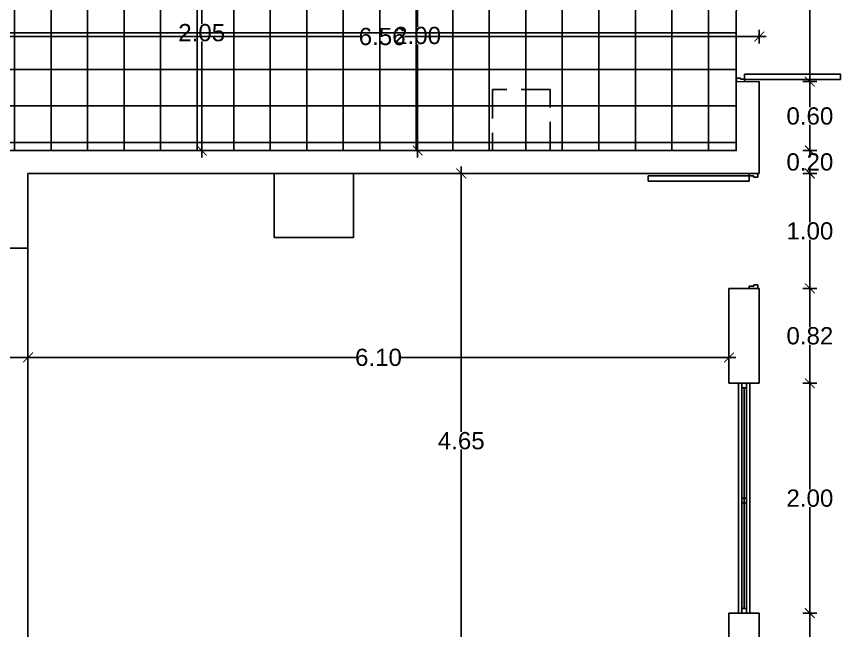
# Model space of a CAD drawing. Header units: millimetres. Extents: x 1217 to 2428, y 234 to 644.
# Drawn here: x 2364.73 to 2371.9, y 288.89 to 294.23 of the extents above; entities that cross this region are included whole.
import ezdxf

# ---------------------------------------------------------------- set-up
doc = ezdxf.new("R2010")
doc.units = ezdxf.units.MM
doc.linetypes.add('HIDDEN2', pattern=[0.1875, 0.125, -0.0625])
doc.layers.get('0').update_dxf_attribs({"lineweight": 5})
for name, color, linetype in [('0.1', 251, 'Continuous'), ('0.2', 2, 'Continuous'), ('0.3', 6, 'Continuous'), ('COTAS', 252, 'Continuous'), ('COTAS INTERIORES', 3, 'Continuous'), ('HOJA PUERTA', 2, 'Continuous'), ('MUEBLES', 8, 'Continuous'), ('MURO', 5, 'Continuous'), ('MUROS', 7, 'Continuous'), ('TABIQUES', 4, 'Continuous')]:
    doc.layers.add(name, color=color, linetype=linetype)
doc.layers.get('MUEBLES').off()
doc.styles.add('INTERARQ', font='arial.ttf')
doc.dimstyles.new('ESCALA_1-50', dxfattribs={"dimtxt": 0.15, "dimasz": 0.06, "dimexe": 0.18, "dimexo": 0.0625, "dimgap": 0, "dimtad": 0, "dimtih": 1, "dimtoh": 1, "dimzin": 0, "dimdsep": 46, "dimtxsty": 'INTERARQ', "dimblk": 'DIMTICK', "dimcen": 0, "dimse1": 1, "dimse2": 1, "dimclrd": 256, "dimclre": 1, "dimclrt": 2, "dimadec": 0, "dimazin": 0, "dimtfac": 4.5, "dimtofl": 0, "dimtmove": 2, "dimatfit": 3, "dimldrblk": 'DIMTICK', "dimfxl": 1, "dimtolj": 1, "dimtzin": 0, "dimarcsym": 0})

# ---------------------------------------------------------------- blocks, each defined once
blk = doc.blocks.new('Simple-A ras - 095 x 202mm_1-19-10_54')
at = {"layer": 'HOJA PUERTA'}
for p, q in [((0.4107, 0.035), (0.4107, 0.87)), ((0.4557, 0.87), (0.4107, 0.87)), ((0.4557, 0.035), (0.4557, 0.87)), ((-0.455, 0.035), (-0.475, 0.035)), ((-0.455, -0.0038), (-0.455, 0.035)), ((0.4557, 0.035), (0.4107, 0.035)), ((0.455, 0.0012), (0.445, 0.0012)), ((0.445, 0.0012), (0.445, -0.035)), ((0.455, 0.035), (0.455, 0.0012)), ((0.475, 0.035), (0.455, 0.035)), ((-0.475, -0.035), (-0.445, -0.035)), ((-0.445, -0.0038), (-0.455, -0.0038)), ((-0.445, -0.035), (-0.445, -0.0038)), ((0.445, -0.035), (0.475, -0.035))]:
    blk.add_line(p, q, dxfattribs=at)
blk = doc.blocks.new('DIMTICK')
at = {"color": 1}
for p, q in [((-1, 0), (1, 0)), ((0, 1), (0, -1))]:
    blk.add_line(p, q, dxfattribs=at)
at = {"color": 3, "const_width": 0.141}
blk.add_lwpolyline([(0.71, 0.71), (-0.71, -0.71)], dxfattribs=at)
blk = doc.blocks.new('*D974')
at = {"layer": 'COTAS INTERIORES', "lineweight": -2, "ltscale": 3, "transparency": 16777216}
for p, q in [((2368.2225, 295.0057), (2368.2225, 294.1423)), ((2368.2225, 293.1258), (2368.2225, 293.9892))]:
    blk.add_line(p, q, dxfattribs=at)
at = {"layer": 'DEFPOINTS', "color": 0, "ltscale": 3, "transparency": 16777216}
for p in [(2368.7746, 295.0657, 0), (2368.2225, 293.0658), (2368.7746, 293.0658, 0)]:
    blk.add_point(p, dxfattribs=at)
at = {"layer": 'COTAS INTERIORES', "lineweight": -2, "ltscale": 3, "transparency": 16777216, "xscale": 0.06, "yscale": 0.06, "zscale": 0.06}
for p, rotation in [((2368.2225, 295.0657), 90), ((2368.2225, 293.0658), 270)]:
    blk.add_blockref('DIMTICK', p, dxfattribs=dict(at, rotation=rotation))
at = {"layer": 'COTAS INTERIORES', "color": 2, "ltscale": 3, "transparency": 16777216, "insert": (2368.2225, 294.0657), "char_height": 0.15, "attachment_point": 5, "style": 'INTERARQ'}
blk.add_mtext('\\A1;2.00', dxfattribs=at)
blk = doc.blocks.new('*D860')
at = {"layer": 'COTAS INTERIORES', "lineweight": -2, "ltscale": 3, "transparency": 16777216}
for p, q in [((2364.8946, 291.2658), (2367.6871, 291.2658)), ((2370.8696, 291.2658), (2368.0771, 291.2658))]:
    blk.add_line(p, q, dxfattribs=at)
at = {"layer": 'DEFPOINTS', "color": 0, "ltscale": 3, "transparency": 16777216}
for p in [(2364.8346, 291.2658), (2364.8346, 288.1567, 0), (2370.9296, 288.1567, 0)]:
    blk.add_point(p, dxfattribs=at)
at = {"layer": 'COTAS INTERIORES', "lineweight": -2, "ltscale": 3, "transparency": 16777216, "xscale": 0.06, "yscale": 0.06, "zscale": 0.06, "rotation": 180}
blk.add_blockref('DIMTICK', (2364.8346, 291.2658), dxfattribs=at)
at = {"layer": 'COTAS INTERIORES', "lineweight": -2, "ltscale": 3, "transparency": 16777216, "xscale": 0.06, "yscale": 0.06, "zscale": 0.06}
blk.add_blockref('DIMTICK', (2370.9296, 291.2658), dxfattribs=at)
at = {"layer": 'COTAS INTERIORES', "color": 2, "ltscale": 3, "transparency": 16777216, "insert": (2367.8821, 291.2658), "char_height": 0.15, "attachment_point": 5, "style": 'INTERARQ'}
blk.add_mtext('\\A1;6.10', dxfattribs=at)
blk = doc.blocks.new('*D981')
at = {"layer": 'COTAS INTERIORES', "lineweight": -2, "ltscale": 3, "transparency": 16777216}
for p, q in [((2368.6017, 292.8058), (2368.6017, 290.6174)), ((2368.6017, 288.2758), (2368.6017, 290.4642))]:
    blk.add_line(p, q, dxfattribs=at)
at = {"layer": 'DEFPOINTS', "color": 0, "ltscale": 3, "transparency": 16777216}
for p in [(2368.0141, 292.8658, 0), (2368.0141, 288.2158, 0), (2368.6017, 288.2158)]:
    blk.add_point(p, dxfattribs=at)
at = {"layer": 'COTAS INTERIORES', "lineweight": -2, "ltscale": 3, "transparency": 16777216, "xscale": 0.06, "yscale": 0.06, "zscale": 0.06}
for p, rotation in [((2368.6017, 292.8658), 90), ((2368.6017, 288.2158), 270)]:
    blk.add_blockref('DIMTICK', p, dxfattribs=dict(at, rotation=rotation))
at = {"layer": 'COTAS INTERIORES', "color": 2, "ltscale": 3, "transparency": 16777216, "insert": (2368.6017, 290.5408), "char_height": 0.15, "attachment_point": 5, "style": 'INTERARQ'}
blk.add_mtext('\\A1;4.65', dxfattribs=at)
blk = doc.blocks.new('*D1010')
at = {"layer": 'COTAS INTERIORES', "lineweight": -2, "ltscale": 3, "transparency": 16777216}
for p, q in [((2364.6946, 294.0571), (2367.7189, 294.0571)), ((2371.1336, 294.0571), (2368.1093, 294.0571))]:
    blk.add_line(p, q, dxfattribs=at)
at = {"layer": 'DEFPOINTS', "color": 0, "ltscale": 3, "transparency": 16777216}
for p in [(2371.1936, 294.0571), (2371.1936, 293.6658, 0), (2364.6346, 293.0658, 0)]:
    blk.add_point(p, dxfattribs=at)
at = {"layer": 'COTAS INTERIORES', "lineweight": -2, "ltscale": 3, "transparency": 16777216, "xscale": 0.06, "yscale": 0.06, "zscale": 0.06, "rotation": 180}
blk.add_blockref('DIMTICK', (2364.6346, 294.0571), dxfattribs=at)
at = {"layer": 'COTAS INTERIORES', "lineweight": -2, "ltscale": 3, "transparency": 16777216, "xscale": 0.06, "yscale": 0.06, "zscale": 0.06}
blk.add_blockref('DIMTICK', (2371.1936, 294.0571), dxfattribs=at)
at = {"layer": 'COTAS INTERIORES', "color": 2, "ltscale": 3, "transparency": 16777216, "insert": (2367.9141, 294.0571), "char_height": 0.15, "attachment_point": 5, "style": 'INTERARQ'}
blk.add_mtext('\\A1;6.56', dxfattribs=at)
blk = doc.blocks.new('*D919')
at = {"layer": 'COTAS INTERIORES', "lineweight": -2, "ltscale": 3, "transparency": 16777216}
for p, q in [((2371.6331, 292.8058), (2371.6331, 292.4423)), ((2371.6331, 291.9258), (2371.6331, 292.2892))]:
    blk.add_line(p, q, dxfattribs=at)
at = {"layer": 'DEFPOINTS', "color": 0, "ltscale": 3, "transparency": 16777216}
for p in [(2371.22, 292.8658), (2371.22, 291.8658), (2371.6331, 291.8658)]:
    blk.add_point(p, dxfattribs=at)
at = {"layer": 'COTAS INTERIORES', "lineweight": -2, "ltscale": 3, "transparency": 16777216, "xscale": 0.06, "yscale": 0.06, "zscale": 0.06}
for p, rotation in [((2371.6331, 292.8658), 90), ((2371.6331, 291.8658), 270)]:
    blk.add_blockref('DIMTICK', p, dxfattribs=dict(at, rotation=rotation))
at = {"layer": 'COTAS INTERIORES', "color": 2, "ltscale": 3, "transparency": 16777216, "insert": (2371.6331, 292.3658), "char_height": 0.15, "attachment_point": 5, "style": 'INTERARQ'}
blk.add_mtext('\\A1;1.00', dxfattribs=at)
blk = doc.blocks.new('*D920')
at = {"layer": 'COTAS INTERIORES', "lineweight": -2, "ltscale": 3, "transparency": 16777216}
for p, q in [((2371.6331, 291.8058), (2371.6331, 291.5298)), ((2371.6331, 291.1008), (2371.6331, 291.3767))]:
    blk.add_line(p, q, dxfattribs=at)
at = {"layer": 'DEFPOINTS', "color": 0, "ltscale": 3, "transparency": 16777216}
for p in [(2371.22, 291.8658), (2371.22, 291.0408, 0), (2371.6331, 291.0408)]:
    blk.add_point(p, dxfattribs=at)
at = {"layer": 'COTAS INTERIORES', "lineweight": -2, "ltscale": 3, "transparency": 16777216, "xscale": 0.06, "yscale": 0.06, "zscale": 0.06}
for p, rotation in [((2371.6331, 291.8658), 90), ((2371.6331, 291.0408), 270)]:
    blk.add_blockref('DIMTICK', p, dxfattribs=dict(at, rotation=rotation))
at = {"layer": 'COTAS INTERIORES', "color": 2, "ltscale": 3, "transparency": 16777216, "insert": (2371.6331, 291.4533), "char_height": 0.15, "attachment_point": 5, "style": 'INTERARQ'}
blk.add_mtext('\\A1;0.82', dxfattribs=at)
blk = doc.blocks.new('*D921')
at = {"layer": 'COTAS INTERIORES', "lineweight": -2, "ltscale": 3, "transparency": 16777216}
for p, q in [((2371.6331, 290.9808), (2371.6331, 290.1173)), ((2371.6331, 289.1008), (2371.6331, 289.9642))]:
    blk.add_line(p, q, dxfattribs=at)
at = {"layer": 'DEFPOINTS', "color": 0, "ltscale": 3, "transparency": 16777216}
for p in [(2371.22, 291.0408, 0), (2371.22, 289.0408), (2371.6331, 289.0408)]:
    blk.add_point(p, dxfattribs=at)
at = {"layer": 'COTAS INTERIORES', "lineweight": -2, "ltscale": 3, "transparency": 16777216, "xscale": 0.06, "yscale": 0.06, "zscale": 0.06}
for p, rotation in [((2371.6331, 291.0408), 90), ((2371.6331, 289.0408), 270)]:
    blk.add_blockref('DIMTICK', p, dxfattribs=dict(at, rotation=rotation))
at = {"layer": 'COTAS INTERIORES', "color": 2, "ltscale": 3, "transparency": 16777216, "insert": (2371.6331, 290.0408), "char_height": 0.15, "attachment_point": 5, "style": 'INTERARQ'}
blk.add_mtext('\\A1;2.00', dxfattribs=at)
blk = doc.blocks.new('*D922')
at = {"layer": 'COTAS INTERIORES', "lineweight": -2, "ltscale": 3, "transparency": 16777216}
for p, q in [((2371.6331, 288.9808), (2371.6331, 288.4549)), ((2371.6331, 287.7758), (2371.6331, 288.3016))]:
    blk.add_line(p, q, dxfattribs=at)
at = {"layer": 'DEFPOINTS', "color": 0, "ltscale": 3, "transparency": 16777216}
for p in [(2371.22, 289.0408), (2371.22, 287.7158), (2371.6331, 287.7158)]:
    blk.add_point(p, dxfattribs=at)
at = {"layer": 'COTAS INTERIORES', "lineweight": -2, "ltscale": 3, "transparency": 16777216, "xscale": 0.06, "yscale": 0.06, "zscale": 0.06}
for p, rotation in [((2371.6331, 289.0408), 90), ((2371.6331, 287.7158), 270)]:
    blk.add_blockref('DIMTICK', p, dxfattribs=dict(at, rotation=rotation))
at = {"layer": 'COTAS INTERIORES', "color": 2, "ltscale": 3, "transparency": 16777216, "insert": (2371.6331, 288.3783), "char_height": 0.15, "attachment_point": 5, "style": 'INTERARQ'}
blk.add_mtext('\\A1;1.32', dxfattribs=at)
blk = doc.blocks.new('*D961')
at = {"layer": 'COTAS INTERIORES', "lineweight": -2, "ltscale": 3, "transparency": 16777216}
for p, q in [((2371.6331, 295.4049), (2371.6331, 294.6419)), ((2371.6331, 293.7258), (2371.6331, 294.4888))]:
    blk.add_line(p, q, dxfattribs=at)
at = {"layer": 'DEFPOINTS', "color": 0, "ltscale": 3, "transparency": 16777216}
for p in [(2371.1935, 295.4649, 0), (2371.1936, 293.6658), (2371.6331, 293.6658)]:
    blk.add_point(p, dxfattribs=at)
at = {"layer": 'COTAS INTERIORES', "lineweight": -2, "ltscale": 3, "transparency": 16777216, "xscale": 0.06, "yscale": 0.06, "zscale": 0.06}
for p, rotation in [((2371.6331, 295.4649), 90), ((2371.6331, 293.6658), 270)]:
    blk.add_blockref('DIMTICK', p, dxfattribs=dict(at, rotation=rotation))
at = {"layer": 'COTAS INTERIORES', "color": 2, "ltscale": 3, "transparency": 16777216, "insert": (2371.6331, 294.5654), "char_height": 0.15, "attachment_point": 5, "style": 'INTERARQ'}
blk.add_mtext('\\A1;1.80', dxfattribs=at)
blk = doc.blocks.new('*D962')
at = {"layer": 'COTAS INTERIORES', "lineweight": -2, "ltscale": 3, "transparency": 16777216}
for p, q in [((2371.6331, 293.6058), (2371.6331, 293.4424)), ((2371.6331, 293.1258), (2371.6331, 293.2892))]:
    blk.add_line(p, q, dxfattribs=at)
at = {"layer": 'DEFPOINTS', "color": 0, "ltscale": 3, "transparency": 16777216}
for p in [(2371.1936, 293.6658), (2370.9936, 293.0658, 0), (2371.6331, 293.0658)]:
    blk.add_point(p, dxfattribs=at)
at = {"layer": 'COTAS INTERIORES', "lineweight": -2, "ltscale": 3, "transparency": 16777216, "xscale": 0.06, "yscale": 0.06, "zscale": 0.06}
for p, rotation in [((2371.6331, 293.6658), 90), ((2371.6331, 293.0658), 270)]:
    blk.add_blockref('DIMTICK', p, dxfattribs=dict(at, rotation=rotation))
at = {"layer": 'COTAS INTERIORES', "color": 2, "ltscale": 3, "transparency": 16777216, "insert": (2371.6331, 293.3658), "char_height": 0.15, "attachment_point": 5, "style": 'INTERARQ'}
blk.add_mtext('\\A1;0.60', dxfattribs=at)
blk = doc.blocks.new('*D963')
at = {"layer": 'COTAS INTERIORES', "lineweight": -2, "ltscale": 3, "transparency": 16777216}
for p, q in [((2371.6331, 293.1258), (2371.6331, 293.1858)), ((2371.6331, 292.8058), (2371.6331, 292.7458))]:
    blk.add_line(p, q, dxfattribs=at)
at = {"layer": 'DEFPOINTS', "color": 0, "ltscale": 3, "transparency": 16777216}
for p in [(2370.9936, 293.0658), (2371.1936, 292.8658), (2371.6331, 292.8658)]:
    blk.add_point(p, dxfattribs=at)
at = {"layer": 'COTAS INTERIORES', "lineweight": -2, "ltscale": 3, "transparency": 16777216, "xscale": 0.06, "yscale": 0.06, "zscale": 0.06}
for p, rotation in [((2371.6331, 293.0658), 270), ((2371.6331, 292.8658), 90)]:
    blk.add_blockref('DIMTICK', p, dxfattribs=dict(at, rotation=rotation))
at = {"layer": 'COTAS INTERIORES', "color": 2, "ltscale": 3, "transparency": 16777216, "insert": (2371.6331, 292.9658), "char_height": 0.15, "attachment_point": 5, "style": 'INTERARQ'}
blk.add_mtext('\\A1;0.20', dxfattribs=at)
blk = doc.blocks.new('*D964')
at = {"layer": 'COTAS INTERIORES', "lineweight": -2, "ltscale": 3, "transparency": 16777216}
for p, q in [((2366.3452, 295.0557), (2366.3452, 294.1673)), ((2366.3452, 293.1258), (2366.3452, 294.0142))]:
    blk.add_line(p, q, dxfattribs=at)
at = {"layer": 'DEFPOINTS', "color": 0, "ltscale": 3, "transparency": 16777216}
for p in [(2364.8346, 295.1157, 0), (2366.3452, 295.1157), (2366.1346, 293.0658, 0)]:
    blk.add_point(p, dxfattribs=at)
at = {"layer": 'COTAS INTERIORES', "lineweight": -2, "ltscale": 3, "transparency": 16777216, "xscale": 0.06, "yscale": 0.06, "zscale": 0.06}
for p, rotation in [((2366.3452, 295.1157), 90), ((2366.3452, 293.0658), 270)]:
    blk.add_blockref('DIMTICK', p, dxfattribs=dict(at, rotation=rotation))
at = {"layer": 'COTAS INTERIORES', "color": 2, "ltscale": 3, "transparency": 16777216, "insert": (2366.3452, 294.0907), "char_height": 0.15, "attachment_point": 5, "style": 'INTERARQ'}
blk.add_mtext('\\A1;2.05', dxfattribs=at)

msp = doc.modelspace()

# ---------------------------------------------------------------- hatches: boundary and pattern name
at = {"layer": 'COTAS', "ltscale": 3}
h = msp.add_hatch(dxfattribs=at)
h.set_pattern_fill('NET', color=256, scale=0.1)
h.set_pattern_definition([(0, (1166.47292, 65.17067), (0, 0.3175), []), (90, (1166.47292, 65.17067), (-0.3175, 2e-17), [])])
edge = h.paths.add_edge_path()
edge.add_line((2363.43267, 290.86817), (2363.43267, 290.06832))
edge.add_line((2363.43267, 290.06832), (2364.63462, 290.06832))
edge.add_line((2364.63462, 290.06832), (2364.63462, 293.06576))
edge.add_line((2364.63462, 293.06576), (2370.99361, 293.06576))
edge.add_line((2370.99361, 293.06576), (2370.99462, 295.49572))
edge.add_line((2370.99462, 295.49572), (2370.04462, 295.49572))
edge.add_line((2370.04462, 295.49572), (2370.04406, 295.46572))
edge.add_line((2370.04406, 295.46572), (2369.79462, 295.46572))
edge.add_line((2369.79462, 295.46572), (2369.79461, 296.31572))
edge.add_line((2369.79461, 296.31572), (2368.87462, 296.31572))
edge.add_line((2368.87462, 296.31572), (2368.87462, 295.06572))
edge.add_line((2368.87462, 295.06572), (2368.67462, 295.06572))
edge.add_line((2368.67462, 295.06572), (2368.67462, 295.11572))
edge.add_line((2368.67462, 295.11572), (2364.83462, 295.11571))
edge.add_line((2364.83462, 295.11571), (2364.83462, 295.06572))
edge.add_line((2364.83462, 295.06572), (2364.63462, 295.06572))
edge.add_line((2364.63462, 295.06572), (2364.63462, 300.26244))
edge.add_line((2364.63462, 300.26244), (2363.43269, 300.26244))
edge.add_line((2363.43269, 300.26244), (2363.43268, 290.86817))

# ---------------------------------------------------------------- linework, layer by layer
at = {"ltscale": 3, "elevation": 0}
msp.add_lwpolyline([(2370.99357, 293.66583), (2371.19361, 293.66583)], dxfattribs=at)
at = {"layer": '0.1'}
for p, q in [((2371.04162, 291.00076, 0), (2371.04162, 289.04076, 0)), ((2371.08162, 291.00076, 0), (2371.08162, 289.04076, 0))]:
    msp.add_line(p, q, dxfattribs=at)
at = {"layer": '0.1', "elevation": 0}
msp.add_lwpolyline([(2366.97481, 292.31057), (2367.66583, 292.31057), (2367.66583, 292.86576), (2366.97481, 292.86576)], close=True, dxfattribs=at)
msp.add_lwpolyline([(2371.06162, 289.08076), (2371.06162, 291.00076)], dxfattribs=at)
at = {"layer": '0.2', "linetype": 'ByBlock', "elevation": 0}
for points in [[(2371.08162, 291.04076), (2371.08162, 291.00076), (2371.04162, 291.00076), (2371.04162, 291.04076), (2371.08162, 291.04076)], [(2371.08162, 290.04076), (2371.08162, 290.00076), (2371.04162, 290.00076), (2371.04162, 290.04076), (2371.08162, 290.04076)], [(2371.08162, 289.08076), (2371.08162, 289.04076), (2371.04162, 289.04076), (2371.04162, 289.08076), (2371.08162, 289.08076)]]:
    msp.add_lwpolyline(points, dxfattribs=at)
at = {"layer": '0.3'}
for p, q in [((2371.17962, 291.86576, 0), (2371.07962, 291.86576, 0)), ((2371.01162, 291.04076, 0), (2371.01162, 289.04076, 0))]:
    msp.add_line(p, q, dxfattribs=at)
at = {"layer": '0.3', "elevation": 0}
msp.add_lwpolyline([(2371.11162, 291.04076), (2371.11162, 289.04076)], dxfattribs=at)
at = {"layer": 'COTAS', "ltscale": 3, "elevation": 0}
msp.add_lwpolyline([(2363.43267, 290.86817), (2363.43267, 290.06832), (2364.63462, 290.06832), (2364.63462, 293.06576), (2370.99361, 293.06576), (2370.99462, 295.49572), (2370.04462, 295.49572), (2370.04406, 295.46572), (2369.79462, 295.46572), (2369.79462, 295.46572), (2369.79461, 296.31572), (2368.87462, 296.31572), (2368.87462, 295.06572), (2368.67462, 295.06572), (2368.67462, 295.11572), (2364.83462, 295.11571), (2364.83462, 295.06572), (2364.63462, 295.06572), (2364.63462, 300.26244), (2363.43269, 300.26244), (2363.43268, 290.86817)], dxfattribs=at)
at = {"layer": 'MURO', "color": 5}
msp.add_line((2364.83462, 286.66532, 0), (2364.83462, 291.26575, 0), dxfattribs=at)
at = {"layer": 'MURO', "color": 5, "elevation": 0}
msp.add_lwpolyline([(2364.83462, 291.26575), (2364.83462, 292.21575)], dxfattribs=at)
at = {"layer": 'MUROS', "ltscale": 3}
for p, q in [((2371.19361, 291.86576, 0), (2370.92962, 291.86576, 0)), ((2370.92962, 291.86576, 0), (2370.92962, 291.04076, 0)), ((2371.19361, 291.04076, 0), (2371.19361, 291.86576, 0)), ((2370.92962, 289.04076, 0), (2370.92962, 288.21577, 0)), ((2371.19361, 287.71577, 0), (2371.19361, 289.04076, 0))]:
    msp.add_line(p, q, dxfattribs=at)
at = {"layer": 'MUROS', "elevation": 0}
for points in [[(2370.99361, 293.66583), (2370.99361, 293.06576)], [(2371.19361, 292.86576), (2371.19361, 293.66583)], [(2364.63462, 292.21575), (2364.63462, 293.06576), (2370.99361, 293.06576)], [(2364.63462, 292.21575), (2364.83462, 292.21575), (2364.83462, 292.86576), (2371.19361, 292.86576)], [(2364.83462, 291.26575), (2364.63462, 291.26575)]]:
    msp.add_lwpolyline(points, dxfattribs=at)
at = {"layer": 'MUROS', "ltscale": 3, "elevation": 0}
for points in [[(2370.92962, 291.04076), (2371.19361, 291.04076)], [(2370.92962, 289.04076), (2371.19361, 289.04076)]]:
    msp.add_lwpolyline(points, dxfattribs=at)
at = {"layer": 'TABIQUES', "color": 8, "linetype": 'HIDDEN2', "ltscale": 2, "elevation": 0}
msp.add_lwpolyline([(2368.87368, 293.06576), (2369.37368, 293.06576), (2369.37368, 293.59583), (2368.87368, 293.59583), (2368.87368, 293.06576)], dxfattribs=at)

# ---------------------------------------------------------------- block references
at = {"layer": 'MUEBLES', "rotation": 269.9999876625433}
msp.add_blockref('Simple-A ras - 095 x 202mm_1-19-10_54', (2371.02957, 294.14083, 0), dxfattribs=at)
at = {"layer": 'MUEBLES', "xscale": 1.052634841246629, "yscale": 1.052634841246629, "zscale": 1.052634841246629, "rotation": 90.00001233747115}
msp.add_blockref('Simple-A ras - 095 x 202mm_1-19-10_54', (2371.14278, 292.36576, 0), dxfattribs=at)

# ---------------------------------------------------------------- dimensions: what is measured, and where the dimension line sits
at = {"layer": 'COTAS INTERIORES', "ltscale": 3}
for base, p1, p2, picture, middle in [((2371.63307, 293.66583, 0), (2371.19351, 295.46488, 0), (2371.19361, 293.66583, 0), '*D961', (2371.63307, 294.56536, 0)), ((2366.34523, 295.11572, 0), (2366.13465, 293.06576, 0), (2364.83463, 295.11572, 0), '*D964', (2366.34523, 294.09074, 0)), ((2368.22252, 293.06576), (2368.77462, 295.06572, 0), (2368.77462, 293.06576, 0), '*D974', (2368.22252, 294.06574)), ((2371.63307, 293.06576, 0), (2371.19361, 293.66583, 0), (2370.99361, 293.06576, 0), '*D962', (2371.63307, 293.3658, 0)), ((2371.63307, 292.86576, 0), (2370.99361, 293.06576, 0), (2371.19361, 292.86576, 0), '*D963', (2371.63307, 292.96576, 0)), ((2368.60168, 288.21577), (2368.01412, 292.86576, 0), (2368.01412, 288.21577, 0), '*D981', (2368.60168, 290.54077)), ((2371.63307, 291.86576, 0), (2371.22004, 292.86576, 0), (2371.22004, 291.86576, 0), '*D919', (2371.63307, 292.36576, 0)), ((2371.633067, 291.040764, 0), (2371.220045, 291.865757, 0), (2371.220045, 291.040764, 0), '*D920', (2371.633067, 291.45326, 0)), ((2371.63307, 289.04076, 0), (2371.22004, 291.04076, 0), (2371.22004, 289.04076, 0), '*D921', (2371.63307, 290.04076, 0)), ((2371.63307, 287.71577, 0), (2371.22004, 289.04076, 0), (2371.22004, 287.71577, 0), '*D922', (2371.63307, 288.37827, 0))]:
    dim = msp.add_linear_dim(base=base, p1=p1, p2=p2, angle=90, dimstyle='ESCALA_1-50', dxfattribs=at)
    dim.commit()
    dim.dimension.update_dxf_attribs({"geometry": picture, "text_midpoint": middle})
for base, p1, p2, picture, middle in [((2371.19361, 294.05708), (2364.63462, 293.06576, 0), (2371.19361, 293.66583, 0), '*D1010', (2367.91411, 294.05708)), ((2364.834616, 291.265753, 0), (2370.92962, 288.156688, 0), (2364.834616, 288.156688, 0), '*D860', (2367.882118, 291.265753, 0))]:
    dim = msp.add_linear_dim(base=base, p1=p1, p2=p2, dimstyle='ESCALA_1-50', dxfattribs=at)
    dim.commit()
    dim.dimension.update_dxf_attribs({"geometry": picture, "text_midpoint": middle})

doc.saveas('drawing.dxf')
